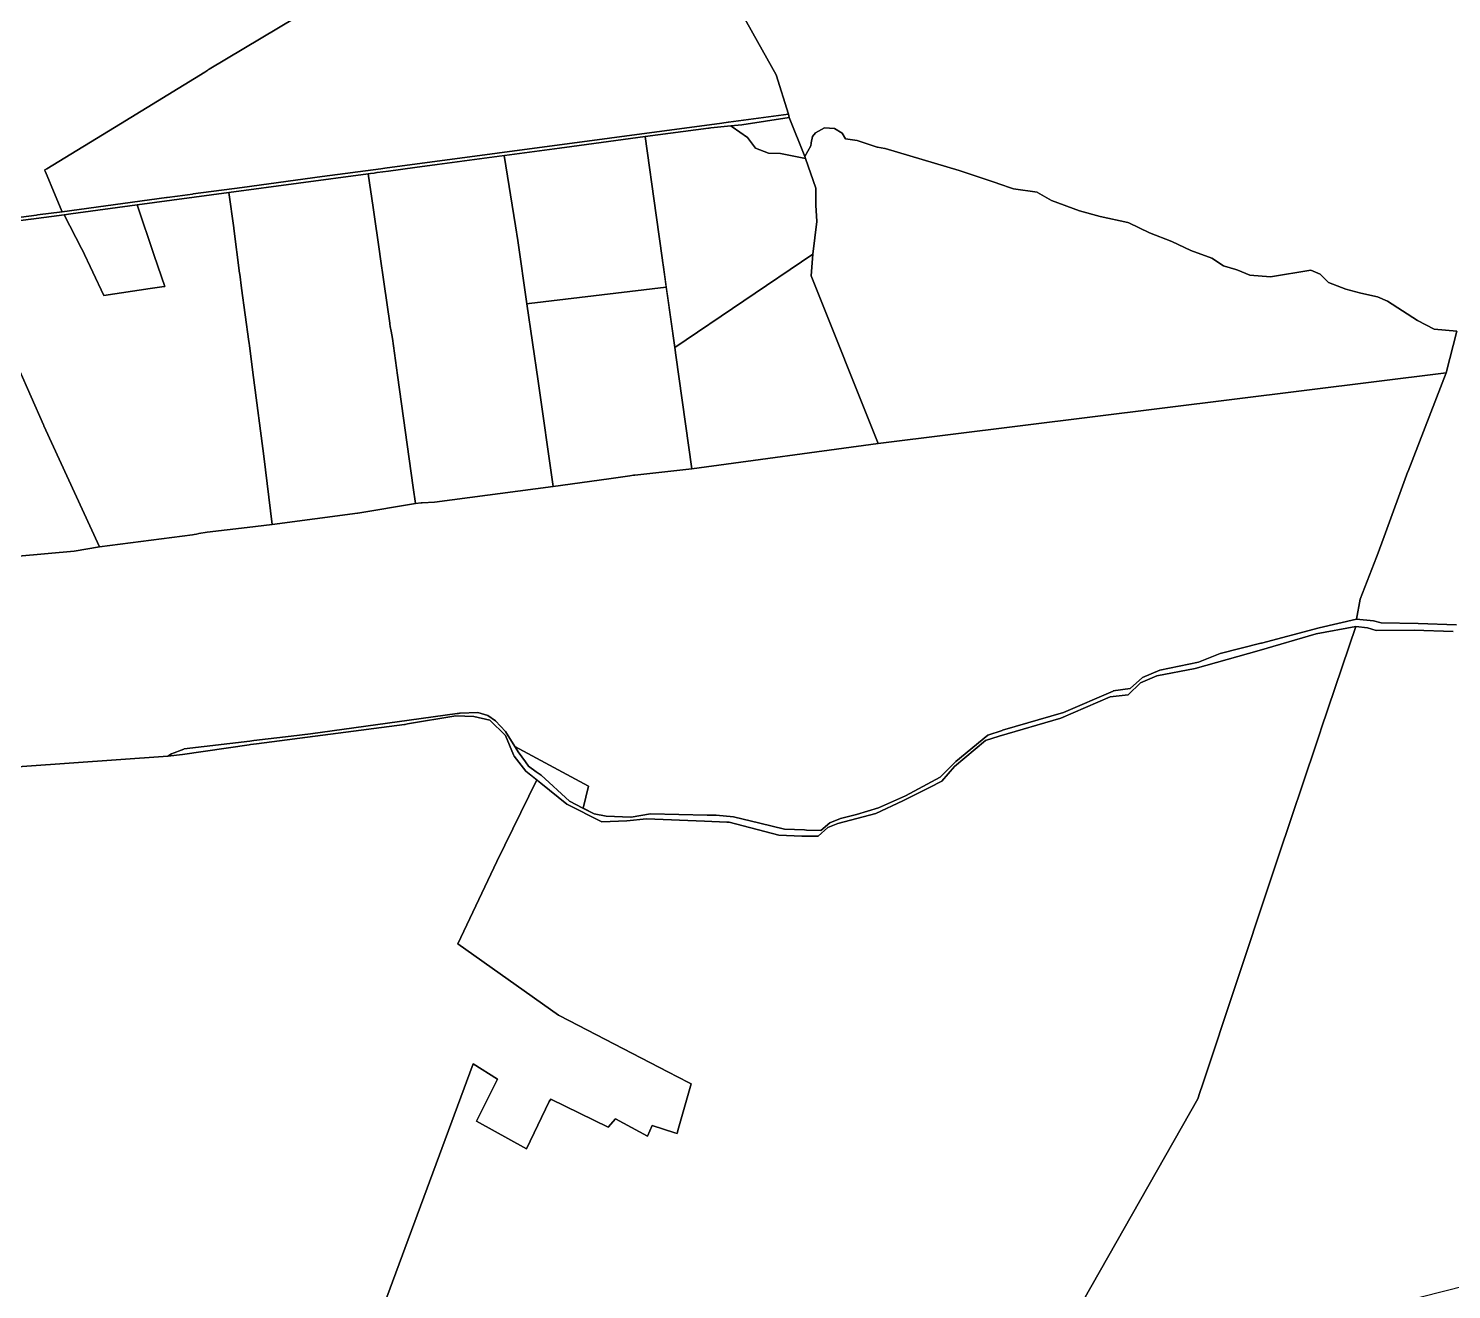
# Model space of a CAD drawing. Header units: metres. Extents: x 3 to 1005126, y 39 to 4383651.
# Drawn here: x 479503 to 481197, y 4366300 to 4367802 of the extents above; entities that cross this region are included whole.
import ezdxf

# ---------------------------------------------------------------- set-up
doc = ezdxf.new("R2010")
doc.units = ezdxf.units.M
doc.header["$MEASUREMENT"] = 0
doc.layers.add('TM_Llucmajor', color=7, linetype='Continuous')

msp = doc.modelspace()

# ---------------------------------------------------------------- linework, layer by layer
at = {"layer": 'TM_Llucmajor', "linetype": 'Continuous', "flags": 128}
for points in [[(479967.9, 4367902.4), (479718.3, 4367753), (479717.4, 4367752.5), (479716.7, 4367752), (479712.9, 4367749.7), (479612.5, 4367688.2), (479525, 4367634.6), (479522.4, 4367633.1), (479522.4, 4367633), (479523.1, 4367631.2), (479523.3, 4367630.8), (479534.9, 4367603.3), (479542.2, 4367586), (479543.3, 4367583.3), (479513.7, 4367579.5), (479512.6, 4367579.3), (479275.3, 4367548.3)], [(480335.5, 4367849.6), (480393.2, 4367746.5), (480408, 4367699.6), (480336.4, 4367690), (480336.1, 4367690), (480328.4, 4367689), (479927.4, 4367635.2), (479922.6, 4367634.6), (479852.9, 4367625.2), (479757.5, 4367612.3), (479699.2, 4367604.5), (479698.4, 4367604.4), (479680.6, 4367602), (479668.2, 4367600.3), (479667.6, 4367600.2), (479543.3, 4367583.3), (479542.2, 4367586), (479542.2, 4367586), (479534.9, 4367603.3), (479523.3, 4367630.8), (479523.1, 4367631.2), (479522.4, 4367633), (479522.4, 4367633.1), (479525, 4367634.6), (479612.5, 4367688.2), (479712.9, 4367749.7), (479716.7, 4367752), (479717.4, 4367752.5), (479718.3, 4367753), (479967.9, 4367902.4)], [(481203.7, 4367441.2), (481176.4, 4367443.7), (481156.6, 4367454.1), (481121.2, 4367476.9), (481109.3, 4367482.1), (481089.2, 4367486.3), (481071.5, 4367491.2), (481050.6, 4367499.3), (481040.8, 4367509.2), (481029.8, 4367513.9), (480981.9, 4367505.9), (480957.3, 4367507.7), (480942.7, 4367513.7), (480940.4, 4367514.7), (480926.9, 4367518.5), (480925.9, 4367519.1), (480912, 4367528.3), (480887, 4367537.4), (480864.4, 4367548.1), (480837.8, 4367558.4), (480813.2, 4367570.1), (480812, 4367570.7), (480779.1, 4367577.7), (480754.2, 4367584.6), (480721.2, 4367596.6), (480704.4, 4367606.3), (480703.8, 4367606.7), (480675.7, 4367610.6), (480657.3, 4367617.1), (480656.4, 4367617.4), (480654, 4367618.2), (480649.3, 4367619.8), (480610.9, 4367632.4), (480522.8, 4367658.6), (480522.5, 4367658.7), (480513.8, 4367660.1), (480513.4, 4367660.2), (480489.5, 4367668.2), (480475.7, 4367670.1), (480472, 4367676.8), (480462.5, 4367682.5), (480450.9, 4367683.2), (480440.2, 4367677.3), (480436.5, 4367673), (480435, 4367665.4), (480434.9, 4367664.7), (480434.6, 4367662.4), (480434.4, 4367661.7), (480427.4, 4367649.3), (480408.6, 4367695.7), (480408, 4367699.6), (480393.2, 4367746.5), (480335.5, 4367849.6)], [(479275.3, 4367548.3), (479512.6, 4367579.3), (479513.7, 4367579.5), (479543.3, 4367583.3), (479667.6, 4367600.2), (479668.2, 4367600.3), (479680.6, 4367602), (479698.4, 4367604.4), (479699.2, 4367604.5), (479757.5, 4367612.3), (479852.9, 4367625.2), (479922.6, 4367634.6), (479927.4, 4367635.2), (480328.4, 4367689), (480336.1, 4367690), (480336.4, 4367690), (480408, 4367699.6), (480408.6, 4367695.7), (480352.2, 4367687), (480339.4, 4367685.7), (480315.6, 4367683.2), (480313.4, 4367683), (480312.6, 4367682.9), (480237.3, 4367672.9), (480149.8, 4367661.1), (480135.1, 4367659.1), (480075.7, 4367651.1), (479963.2, 4367636), (479931.7, 4367631.8), (479931.6, 4367631.8), (479918.1, 4367630), (479917.9, 4367630), (479914.8, 4367629.3), (479914.7, 4367629.3), (479910.1, 4367628.7), (479907.6, 4367628.4), (479741.8, 4367606.4), (479632.5, 4367591.6), (479553.7, 4367580.7), (479545.8, 4367579.6), (479506.4, 4367574.5), (479505.8, 4367574.4), (479427.4, 4367564.2)], [(479427.4, 4367564.2), (479505.8, 4367574.4), (479506.4, 4367574.5), (479545.8, 4367579.6), (479566.2, 4367539.8), (479566.5, 4367539.1), (479592.9, 4367483.8), (479648, 4367491.9), (479664.7, 4367494.4), (479665.3, 4367494.5), (479652.9, 4367531.2), (479632.5, 4367591.6), (479741.8, 4367606.4), (479747.4, 4367564.3), (479747.5, 4367563.3), (479754.5, 4367510.1), (479754.7, 4367509.2), (479754.7, 4367508.9), (479756.9, 4367492.3), (479765.5, 4367428.8), (479765.7, 4367426.9), (479766.1, 4367423.8), (479770.9, 4367386.1), (479783.3, 4367292.5), (479793.1, 4367210.9), (479763.4, 4367207.5), (479715.7, 4367202), (479706.1, 4367200.2), (479703.1, 4367199.7), (479700.4, 4367199.2), (479698.2, 4367198.8), (479587.5, 4367184.4), (479521.5, 4367328.6), (479521.3, 4367328.9), (479521, 4367329.7), (479491.6, 4367396.3)], [(481203.3, 4367091.7), (481157.4, 4367093.1), (481113.4, 4367094.1), (481104.4, 4367096.5), (481104.2, 4367096.5), (481104.2, 4367096.5), (481084.1, 4367098.2), (481088.3, 4367122.3), (481108, 4367172.2), (481108.9, 4367174.3), (481117.1, 4367196.9), (481145.4, 4367274.2), (481145.5, 4367274.5), (481190.8, 4367391.8), (481203.7, 4367441.2)], [(479455.6, 4367170.2), (479557.4, 4367179.4), (479587.5, 4367184.4), (479698.2, 4367198.8), (479700.4, 4367199.2), (479703.1, 4367199.7), (479706.1, 4367200.2), (479715.7, 4367202), (479763.4, 4367207.5), (479793.1, 4367210.9), (479894.9, 4367224.6), (479895.1, 4367224.7), (479963.9, 4367236.2), (479970.7, 4367236.7), (479971.7, 4367236.8), (479971.8, 4367236.8), (479986.6, 4367237.8), (480127.9, 4367256.2), (480194, 4367265.5), (480194.1, 4367265.5), (480219, 4367269), (480223.4, 4367269.6), (480224.8, 4367269.8), (480292.8, 4367277.4), (480514.6, 4367307.5), (481190.8, 4367391.8), (481145.5, 4367274.5), (481145.4, 4367274.2), (481117.1, 4367196.9), (481108.9, 4367174.3), (481108, 4367172.2), (481088.3, 4367122.3), (481084.1, 4367098.2), (481039.5, 4367088.1), (480971, 4367069.9), (480970.4, 4367069.8), (480921.7, 4367057.3), (480895.9, 4367047.2), (480850, 4367037.8), (480829.2, 4367029), (480814.8, 4367015.7), (480794.4, 4367012.9), (480794.3, 4367012.8), (480735.4, 4366987.1), (480662.5, 4366966.1), (480662.3, 4366966), (480645.4, 4366960.2), (480607.3, 4366928.9), (480588.4, 4366910.3), (480547.2, 4366888.2), (480515.2, 4366873.8), (480488.9, 4366865.9), (480469.7, 4366861.2), (480457, 4366855.9), (480446.3, 4366846.8), (480429.4, 4366847.3), (480426.9, 4366847.4), (480403, 4366848.4), (480373.6, 4366855.5), (480342.5, 4366862.9), (480321.9, 4366864.9), (480321.6, 4366865), (480318.4, 4366864.9), (480313.7, 4366865), (480311.1, 4366865.1), (480243.6, 4366866.6), (480220.6, 4366862.8), (480220.4, 4366862.8), (480190.9, 4366863.7), (480190.8, 4366863.7), (480176.5, 4366866.7), (480163.6, 4366873.3), (480169.9, 4366899.6), (480082.3, 4366946.8), (480071.2, 4366964.5), (480059.2, 4366977.5), (480049.9, 4366983.7), (480037.9, 4366987.1), (480017.1, 4366986.4), (480016.3, 4366986.4), (480015.1, 4366986.2), (480013.3, 4366986), (479956.4, 4366978.3), (479838.9, 4366961.9), (479815.9, 4366958.9), (479771.4, 4366953.8), (479766.6, 4366953.2), (479688.3, 4366943.9), (479688.2, 4366943.8), (479673.3, 4366938), (479669, 4366935.2), (478974.8, 4366886)], [(481199.1, 4367083.7), (481152.8, 4367085.3), (481107.4, 4367084.7), (481097.4, 4367087.9), (481083.5, 4367089.5), (481036.2, 4367080.8), (480968.4, 4367061), (480892.2, 4367039.7), (480846.5, 4367030.8), (480827, 4367022.4), (480812.1, 4367008.4), (480790.7, 4367005.8), (480732.2, 4366980.5), (480658.6, 4366958.9), (480642.5, 4366953.9), (480605.6, 4366922.9), (480590.6, 4366905.5), (480583.5, 4366901.8), (480583, 4366901.5), (480578, 4366899.1), (480577.2, 4366898.7), (480544.2, 4366882.2), (480512, 4366867.2), (480466.6, 4366855.1), (480454.9, 4366850.2), (480443.1, 4366840.1), (480423.6, 4366840.1), (480396.5, 4366841.1), (480337.3, 4366856.7), (480334.4, 4366856.9), (480308.1, 4366857.9), (480239, 4366860.6), (480215.6, 4366858.3), (480185.5, 4366857.3), (480144.1, 4366878.1), (480113.2, 4366903.1), (480095.3, 4366917.6), (480081.2, 4366935.1), (480080.5, 4366936.7), (480071, 4366959.9), (480052.2, 4366978.2), (480033.2, 4366982.7), (480011.8, 4366983.3), (479954.5, 4366973.6), (479951.6, 4366973.1), (479950.7, 4366972.9), (479774.5, 4366950), (479767.3, 4366949), (479765.7, 4366948.8), (479686.5, 4366937.2), (479669, 4366935.2), (479669, 4366935.2), (479673.3, 4366938), (479688.2, 4366943.8), (479688.3, 4366943.9), (479766.6, 4366953.2), (479771.4, 4366953.8), (479815.9, 4366958.9), (479838.9, 4366961.9), (479956.4, 4366978.3), (480013.3, 4366986), (480015.1, 4366986.2), (480016.3, 4366986.4), (480017.1, 4366986.4), (480037.9, 4366987.1), (480049.9, 4366983.7), (480059.2, 4366977.5), (480071.2, 4366964.5), (480086.2, 4366940.4), (480094.7, 4366928.5), (480098.4, 4366923.3), (480107.5, 4366916.8), (480113.4, 4366912.6), (480147.1, 4366881.8), (480163.1, 4366873.5), (480176.5, 4366866.7), (480190.8, 4366863.7), (480190.9, 4366863.7), (480220.4, 4366862.8), (480220.6, 4366862.8), (480243.6, 4366866.6), (480311.1, 4366865.1), (480313.7, 4366865), (480318.4, 4366864.9), (480321.6, 4366865), (480321.9, 4366864.9), (480342.5, 4366862.9), (480373.6, 4366855.5), (480403, 4366848.4), (480426.9, 4366847.4), (480429.4, 4366847.3), (480446.3, 4366846.8), (480457, 4366855.9), (480469.7, 4366861.2), (480488.9, 4366865.9), (480515.2, 4366873.8), (480547.2, 4366888.2), (480588.4, 4366910.3), (480607.3, 4366928.9), (480645.4, 4366960.2), (480662.3, 4366966), (480662.5, 4366966.1), (480735.4, 4366987.1), (480794.3, 4367012.8), (480794.4, 4367012.9), (480814.8, 4367015.7), (480829.2, 4367029), (480850, 4367037.8), (480895.9, 4367047.2), (480921.7, 4367057.3), (480970.4, 4367069.8), (480971, 4367069.9), (481039.5, 4367088.1), (481084.1, 4367098.2), (481104.2, 4367096.5), (481104.4, 4367096.5), (481113.4, 4367094.1), (481157.4, 4367093.1), (481203.3, 4367091.7)], [(479925.9, 4366280.4), (480032.5, 4366569), (480061.5, 4366550.6), (480036.6, 4366500.6), (480095.9, 4366468), (480122.8, 4366524), (480124.8, 4366527), (480193.2, 4366493.8), (480202.1, 4366503.7), (480240.2, 4366482.8), (480245.6, 4366495.8), (480272.4, 4366486.9), (480275.2, 4366486.2), (480276.1, 4366489.5), (480292.2, 4366545.1), (480288.8, 4366546.8), (480264.4, 4366559.5), (480147.3, 4366620.3), (480134.2, 4366627.1), (480014.2, 4366712), (480060.8, 4366809.9), (480108.3, 4366907.1), (480108.3, 4366907.1), (480113.2, 4366903.1), (480144.1, 4366878.1), (480185.5, 4366857.3), (480215.6, 4366858.3), (480239, 4366860.6), (480308.1, 4366857.9), (480334.4, 4366856.9), (480337.3, 4366856.7), (480396.5, 4366841.1), (480423.6, 4366840.1), (480443.1, 4366840.1), (480454.9, 4366850.2), (480466.6, 4366855.1), (480512, 4366867.2), (480544.2, 4366882.2), (480577.2, 4366898.7), (480578, 4366899.1), (480583, 4366901.5), (480583.5, 4366901.8), (480590.6, 4366905.5), (480605.6, 4366922.9), (480642.5, 4366953.9), (480658.6, 4366958.9), (480732.2, 4366980.5), (480790.7, 4367005.8), (480812.1, 4367008.4), (480827, 4367022.4), (480846.5, 4367030.8), (480892.2, 4367039.7), (480968.4, 4367061), (481036.2, 4367080.8), (481083.5, 4367089.5), (481042.2, 4366967.8), (481040.8, 4366963.8), (481036, 4366949.4), (480991.1, 4366816.1), (480982.8, 4366791.4), (480981.2, 4366786.6), (480900.7, 4366544.1), (480897.6, 4366535), (480895.1, 4366527.5), (480719.9, 4366218.5)], [(481295.6, 4366325.2), (481134.4, 4366284.4), (481131.3, 4366283.6), (480948.9, 4366178.4), (480879.9, 4366138.6), (480856.7, 4366125.1), (480802, 4366100.1), (480694.6, 4366173.5), (480719.9, 4366218.5), (480895.1, 4366527.5), (480897.6, 4366535), (480900.7, 4366544.1), (480981.2, 4366786.6), (480982.8, 4366791.4), (480991.1, 4366816.1), (481036, 4366949.4), (481040.8, 4366963.8), (481042.2, 4366967.8), (481083.5, 4367089.5), (481097.4, 4367087.9), (481107.4, 4367084.7), (481152.8, 4367085.3), (481199.1, 4367083.7)], [(478974.8, 4366886), (479669, 4366935.2), (479669, 4366935.2), (479686.5, 4366937.2), (479765.7, 4366948.8), (479767.3, 4366949), (479774.5, 4366950), (479950.7, 4366972.9), (479951.6, 4366973.1), (479954.5, 4366973.6), (480011.8, 4366983.3), (480033.2, 4366982.7), (480052.2, 4366978.2), (480071, 4366959.9), (480080.5, 4366936.7), (480081.2, 4366935.1), (480095.3, 4366917.6), (480108.3, 4366907.1), (480060.8, 4366809.9), (480014.2, 4366712), (480134.2, 4366627.1), (480147.3, 4366620.3), (480264.4, 4366559.5), (480288.8, 4366546.8), (480292.2, 4366545.1), (480276.1, 4366489.5), (480275.2, 4366486.2), (480272.4, 4366486.9), (480245.6, 4366495.8), (480240.2, 4366482.8), (480202.1, 4366503.7), (480193.2, 4366493.8), (480124.8, 4366527), (480122.8, 4366524), (480095.9, 4366468), (480036.6, 4366500.6), (480061.5, 4366550.6), (480032.5, 4366569), (479925.9, 4366280.4)]]:
    msp.add_lwpolyline(points, dxfattribs=at)
for points in [[(480250.4, 4367579.2), (480237.3, 4367672.9), (480312.6, 4367682.9), (480313.4, 4367683), (480315.6, 4367683.2), (480339.4, 4367685.7), (480340.8, 4367684.4), (480359.3, 4367671.6), (480368.5, 4367658.9), (480384.1, 4367653.2), (480398.5, 4367652.9), (480426.1, 4367647.3), (480428.2, 4367646.8), (480440.6, 4367611.3), (480440.5, 4367591), (480441.6, 4367571.7), (480437, 4367532.7), (480272.5, 4367421.7), (480259.1, 4367517.5), (480258, 4367525.3), (480257.9, 4367525.9), (480250.4, 4367579.2)], [(480340.8, 4367684.4), (480339.4, 4367685.7), (480352.2, 4367687), (480408.6, 4367695.7), (480427.4, 4367649.3), (480428.2, 4367646.8), (480426.1, 4367647.3), (480398.5, 4367652.9), (480384.1, 4367653.2), (480368.5, 4367658.9), (480359.3, 4367671.6), (480340.8, 4367684.4)], [(480075.7, 4367651.1), (480135.1, 4367659.1), (480149.8, 4367661.1), (480237.3, 4367672.9), (480250.4, 4367579.2), (480257.9, 4367525.9), (480258, 4367525.3), (480259.1, 4367517.5), (480262.4, 4367493.4), (480099.1, 4367474), (480096.6, 4367473.8), (480085.8, 4367549.1), (480083, 4367566.6), (480069.4, 4367650.2), (480075.7, 4367651.1)], [(480428.2, 4367646.8), (480427.4, 4367649.3), (480434.4, 4367661.7), (480434.6, 4367662.4), (480434.9, 4367664.7), (480435, 4367665.4), (480436.5, 4367673), (480440.2, 4367677.3), (480450.9, 4367683.2), (480462.5, 4367682.5), (480472, 4367676.8), (480475.7, 4367670.1), (480489.5, 4367668.2), (480513.4, 4367660.2), (480513.8, 4367660.1), (480522.5, 4367658.7), (480522.8, 4367658.6), (480610.9, 4367632.4), (480649.3, 4367619.8), (480654, 4367618.2), (480656.4, 4367617.4), (480657.3, 4367617.1), (480675.7, 4367610.6), (480703.8, 4367606.7), (480704.4, 4367606.3), (480721.2, 4367596.6), (480754.2, 4367584.6), (480779.1, 4367577.7), (480812, 4367570.7), (480813.2, 4367570.1), (480837.8, 4367558.4), (480864.4, 4367548.1), (480887, 4367537.4), (480912, 4367528.3), (480925.9, 4367519.1), (480926.9, 4367518.5), (480940.4, 4367514.7), (480942.7, 4367513.7), (480957.3, 4367507.7), (480981.9, 4367505.9), (481029.8, 4367513.9), (481040.8, 4367509.2), (481050.6, 4367499.3), (481071.5, 4367491.2), (481089.2, 4367486.3), (481109.3, 4367482.1), (481121.2, 4367476.9), (481156.6, 4367454.1), (481176.4, 4367443.7), (481203.7, 4367441.2), (481190.8, 4367391.8), (480514.6, 4367307.5), (480434.9, 4367506.9), (480437, 4367532.7), (480441.6, 4367571.7), (480440.5, 4367591), (480440.6, 4367611.3), (480428.2, 4367646.8)], [(480127.9, 4367256.2), (479986.6, 4367237.8), (479971.8, 4367236.8), (479971.7, 4367236.8), (479970.7, 4367236.7), (479963.9, 4367236.2), (479961.2, 4367255.2), (479942.4, 4367388.7), (479936.3, 4367432.3), (479934.8, 4367441.4), (479933.9, 4367446.7), (479933.4, 4367450), (479933.3, 4367450.8), (479926.5, 4367497.2), (479921.3, 4367533), (479921.3, 4367533.3), (479913.3, 4367588.4), (479907.6, 4367628.4), (479910.1, 4367628.7), (479914.7, 4367629.3), (479914.8, 4367629.3), (479917.9, 4367630), (479918.1, 4367630), (479931.6, 4367631.8), (479931.7, 4367631.8), (479963.2, 4367636), (480069.4, 4367650.2), (480083, 4367566.6), (480085.8, 4367549.1), (480096.6, 4367473.8), (480109.9, 4367381.5), (480127.9, 4367256.2)], [(479747.4, 4367564.3), (479741.8, 4367606.4), (479907.6, 4367628.4), (479913.3, 4367588.4), (479921.3, 4367533.3), (479921.3, 4367533), (479926.5, 4367497.2), (479933.3, 4367450.8), (479933.4, 4367450), (479933.9, 4367446.7), (479934.8, 4367441.4), (479936.3, 4367432.3), (479942.4, 4367388.7), (479961.2, 4367255.2), (479963.9, 4367236.2), (479895.1, 4367224.7), (479894.9, 4367224.6), (479793.1, 4367210.9), (479783.3, 4367292.5), (479770.9, 4367386.1), (479766.1, 4367423.8), (479765.7, 4367426.9), (479765.5, 4367428.8), (479756.9, 4367492.3), (479754.7, 4367508.9), (479754.7, 4367509.2), (479754.5, 4367510.1), (479747.5, 4367563.3), (479747.4, 4367564.3)], [(479566.2, 4367539.8), (479545.8, 4367579.6), (479553.7, 4367580.7), (479632.5, 4367591.6), (479652.9, 4367531.2), (479665.3, 4367494.5), (479664.7, 4367494.4), (479648, 4367491.9), (479592.9, 4367483.8), (479566.5, 4367539.1), (479566.2, 4367539.8)], [(479340.6, 4367498.9), (479321.9, 4367550), (479415.1, 4367562.6), (479416.6, 4367559.5), (479446.2, 4367499.1), (479457.1, 4367474.5), (479458.4, 4367471.3), (479491.6, 4367396.3), (479521, 4367329.7), (479521.3, 4367328.9), (479521.5, 4367328.6), (479587.5, 4367184.4), (479557.4, 4367179.4), (479455.6, 4367170.2), (479423, 4367263.3), (479422.9, 4367263.4), (479420.8, 4367269.5), (479398.4, 4367333.5), (479379.4, 4367388), (479340.6, 4367498.9)], [(480273.8, 4367412.5), (480272.5, 4367421.7), (480437, 4367532.7), (480434.9, 4367506.9), (480514.6, 4367307.5), (480292.8, 4367277.4), (480273.8, 4367412.5)], [(480099.1, 4367474), (480262.4, 4367493.4), (480264.7, 4367477.3), (480272.5, 4367421.7), (480273.8, 4367412.5), (480292.8, 4367277.4), (480224.8, 4367269.8), (480223.4, 4367269.6), (480219, 4367269), (480194.1, 4367265.5), (480194, 4367265.5), (480127.9, 4367256.2), (480109.9, 4367381.5), (480096.6, 4367473.8), (480099.1, 4367474)], [(480082.3, 4366946.8), (480169.9, 4366899.6), (480163.6, 4366873.3), (480163.1, 4366873.5), (480147.1, 4366881.8), (480113.4, 4366912.6), (480107.5, 4366916.8), (480098.4, 4366923.3), (480094.7, 4366928.5), (480086.2, 4366940.4), (480082.3, 4366946.8)]]:
    msp.add_lwpolyline(points, close=True, dxfattribs=at)

doc.saveas('drawing.dxf')
